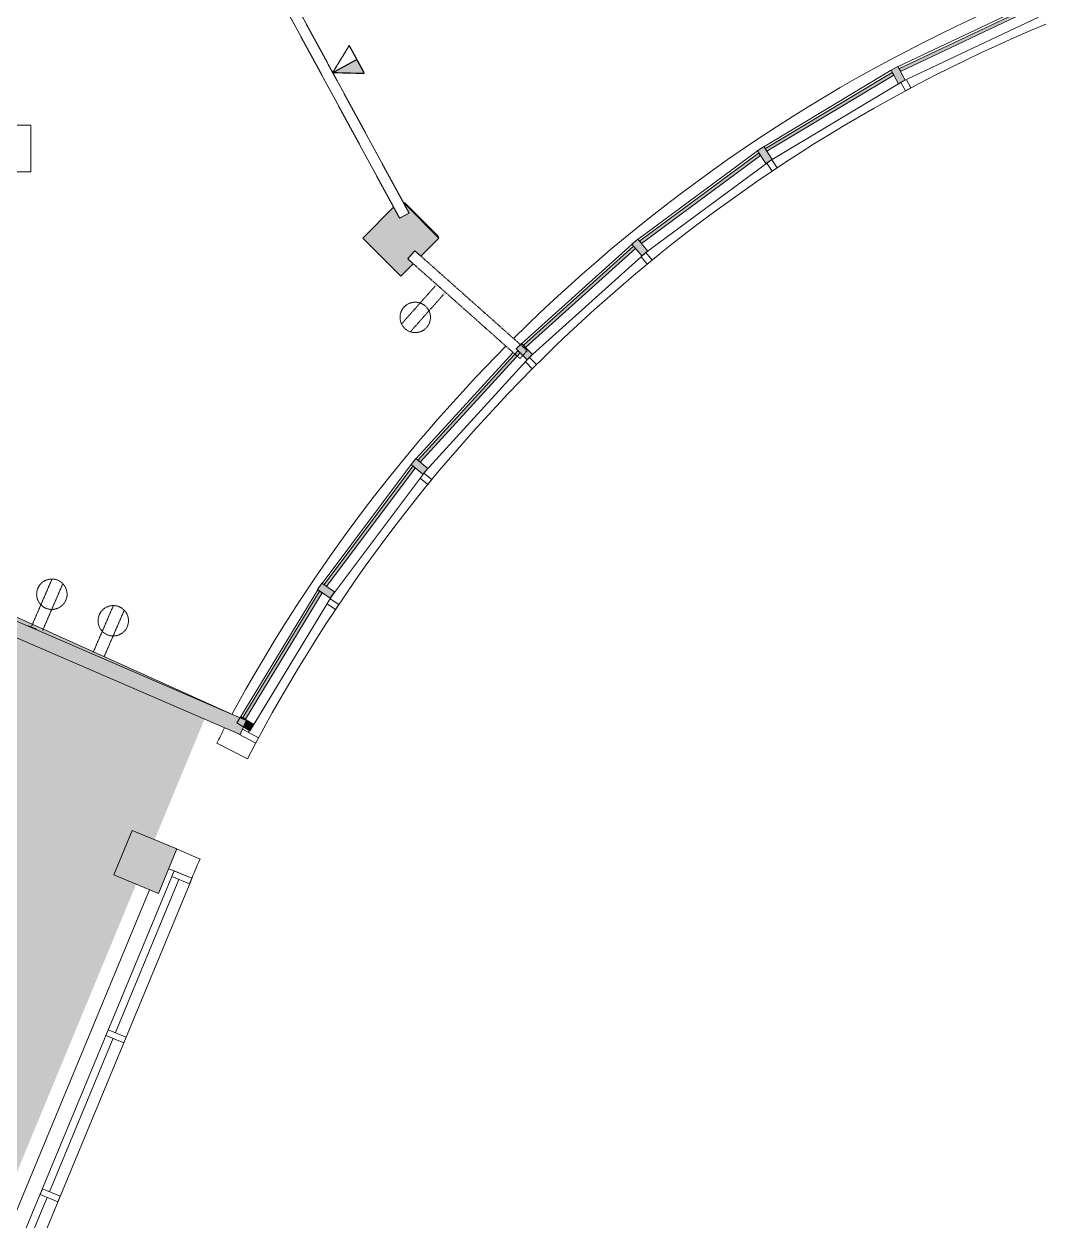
# Model space of a CAD drawing. Header units: inches. Extents: x 488 to 2071, y 800 to 2512.
# Drawn here: x 1425 to 1757.2, y 799.9 to 1191.3 of the extents above; entities that cross this region are included whole.
import ezdxf

# ---------------------------------------------------------------- set-up
doc = ezdxf.new("R2010")
doc.units = ezdxf.units.IN
doc.header["$MEASUREMENT"] = 0
doc.linetypes.add('Demolished', pattern=[0.1875, 0.125, -0.0625])
for name, color, linetype, lineweight in [('A-ANNO-KEYN', 231, 'Continuous', 9), ('A-ANNO-NOTE', 131, 'Demolished', 9), ('A-DETL-GENF', 92, 'Continuous', 9), ('A-Flor-Shel-Tptn', 8, 'Continuous', 9), ('A-GLAZ-CURT', 52, 'Continuous', 13), ('A-GLAZ-CWMG', 51, 'Continuous', 13), ('A-Glaz-Shel', 8, 'Continuous', 9), ('A-Glaz-Shel-Sill', 8, 'Continuous', 9), ('A-WALL', 113, 'Demolished', 9), ('A-WALL-PATT', 111, 'Continuous', 13), ('A-Wall-Shel', 8, 'Continuous', 9), ('A-Wall-Shel-Fill', 8, 'Continuous', 9), ('E-ELEC-FIXT', 91, 'Demolished', 9), ('I-WALL', 2, 'Demolished', 9), ('S-Cols', 8, 'Continuous', 9), ('S-Cols-Fill', 8, 'Continuous', 9)]:
    doc.layers.add(name, color=color, linetype=linetype, lineweight=lineweight)

# ---------------------------------------------------------------- blocks, each defined once
blk = doc.blocks.new('Revit Link EDITED_dwg_MUL1-V1-Level 1 DEMOLITION')
at = {"layer": 'A-Glaz-Shel', "color": 7, "flags": 128}
blk.add_lwpolyline([(-1, 0), (-1, 6.25), (1, 6.25), (1, 0)], close=True, dxfattribs=at)
blk = doc.blocks.new('Revit Link EDITED_dwg_MUL6-5488115-Level 1 DEMOLITION')
at = {"layer": 'A-Glaz-Shel', "color": 7, "flags": 128}
for points in [[(223, 0), (223, 6.25), (225, 6.25), (225, 0)], [(279, 0), (279, 6.25), (281, 6.25), (281, 0)]]:
    blk.add_lwpolyline(points, close=True, dxfattribs=at)
blk = doc.blocks.new('Revit Link EDITED_dwg_MUL1-V9-Level 1 DEMOLITION')
at = {"layer": 'A-Glaz-Shel', "color": 7, "flags": 128}
blk.add_lwpolyline([(-1, 3.04), (-1, 6.25), (1, 6.25), (1, 2.95)], dxfattribs=at)
blk = doc.blocks.new('Revit Link EDITED_dwg_MUL1-V10-Level 1 DEMOLITION')
at = {"layer": 'A-Glaz-Shel', "color": 7, "flags": 128}
blk.add_lwpolyline([(-1, 2.97), (-1, 6.25), (1, 6.25), (1, 2.89)], dxfattribs=at)
blk = doc.blocks.new('Revit Link EDITED_dwg_MUL1-V11-Level 1 DEMOLITION')
at = {"layer": 'A-Glaz-Shel', "color": 7, "flags": 128}
blk.add_lwpolyline([(-1, 3.09), (-1, 6.25), (1, 6.25), (1, 2.99)], dxfattribs=at)
blk = doc.blocks.new('Revit Link EDITED_dwg_MUL1-V12-Level 1 DEMOLITION')
at = {"layer": 'A-Glaz-Shel', "color": 7, "flags": 128}
blk.add_lwpolyline([(-1, 3.14), (-1, 6.25), (1, 6.25), (1, 3.14)], dxfattribs=at)
blk = doc.blocks.new('Revit Link EDITED_dwg_MUL1-V13-Level 1 DEMOLITION')
at = {"layer": 'A-Glaz-Shel', "color": 7, "flags": 128}
blk.add_lwpolyline([(-1, 3.12), (-1, 6.25), (1, 6.25), (1, 3.07)], dxfattribs=at)
blk = doc.blocks.new('Revit Link EDITED_dwg_MUL1-V14-Level 1 DEMOLITION')
at = {"layer": 'A-Glaz-Shel', "color": 7, "flags": 128}
blk.add_lwpolyline([(-1, 3.14), (-1, 6.25), (1, 6.25), (1, 3.2)], dxfattribs=at)
blk = doc.blocks.new('Revit Link EDITED_dwg_MUL1-V15-Level 1 DEMOLITION')
at = {"layer": 'A-Glaz-Shel', "color": 7, "flags": 128}
blk.add_lwpolyline([(-1, 0), (-1, 6.25), (1, 6.25), (1, 0.28)], dxfattribs=at)
blk = doc.blocks.new('Revit Link EDITED_dwg-5488103-Level 1 DEMOLITION')
at = {"layer": 'A-Wall-Shel-Fill'}
h = blk.add_hatch(color=7, dxfattribs=at)
h.paths.add_polyline_path([(1495.18, 965.76), (1495.19, 965.78), (1305.88, 1051.06), (1303.37, 1052.1), (1302.12, 1049.22), (1340.5, 1032.63), (1339.54, 1030.42), (1376.02, 1013.99), (1377.21, 1016.76), (1426.4, 995.49), (1426.48, 995.66), (1429, 994.57), (1428.93, 994.4), (1494.82, 965.91)], flags=0)
h.paths.add_polyline_path([(1298.91, 1050.61), (1300.14, 1053.44), (1234.95, 1080.44), (1234.18, 1078.59), (1293.44, 1052.97)], flags=0)
at = {"layer": 'S-Cols-Fill'}
for points in [[(1559.56, 1122.01), (1559.73, 1122.19), (1548.62, 1133.26), (1548.46, 1133.11), (1557.02, 1124.55)], [(1468.68, 908.67), (1474.69, 923.16), (1460.19, 929.16), (1454.19, 914.67), (1461.44, 911.67)]]:
    blk.add_hatch(color=7, dxfattribs=at).paths.add_polyline_path(points, flags=0)
at = {"layer": 'A-Glaz-Shel', "color": 7}
for p, q in [((1498.25, 961.59), (1497.96, 961.05)), ((1473.01, 914.14), (1425.71, 799.94)), ((1475.32, 913.18), (1454.71, 863.41)), ((1453.94, 861.57), (1433.28, 811.68)), ((1432.51, 809.83), (1428.41, 799.94))]:
    blk.add_line(p, q, dxfattribs=at)
at = {"layer": 'A-Glaz-Shel-Sill', "color": 7}
for p, q in [((1497.64, 952.39), (1487.64, 957.56)), ((1471.88, 924.32), (1482.21, 919.86)), ((1472.02, 916.71), (1479.55, 913.59)), ((1479.17, 912.67), (1432.47, 799.94)), ((1465.83, 909.85), (1420.3, 799.94))]:
    blk.add_line(p, q, dxfattribs=at)
for centre, radius, start, end in [((1955.43, 715.4), 526.75, 113.5647, 134.8165), ((1955.44, 715.39), 515.51, 112.6116, 152.63), ((1955.43, 715.4), 526.75, 135.1979, 151.4822), ((1955.43, 715.4), 526.75, 152.0282, 152.6301), ((1955.43, 715.4), 515.5, 156.6322, 157.5)]:
    blk.add_arc(centre, radius, start, end, dxfattribs=at)
at = {"layer": 'A-Wall-Shel', "color": 7, "flags": 128}
blk.add_lwpolyline([(1495.19, 965.78), (1305.88, 1051.06), (1303.37, 1052.1)], dxfattribs=at)
at = {"layer": 'A-Wall-Shel-Fill', "color": 7}
blk.add_line((1559.56, 1122.01), (1559.73, 1122.19), dxfattribs=at)
at = {"layer": 'A-Wall-Shel-Fill', "color": 7, "flags": 128}
blk.add_lwpolyline([(1559.16, 1122.76), (1559.73, 1122.19), (1559.56, 1122.01)], dxfattribs=at)
at = {"layer": 'S-Cols', "color": 7, "flags": 128}
blk.add_lwpolyline([(1559.56, 1122.01), (1559.73, 1122.19), (1548.64, 1133.28), (1548.46, 1133.11)], dxfattribs=at)
blk.add_lwpolyline([(1468.68, 908.67), (1474.69, 923.16), (1460.19, 929.16), (1454.19, 914.67)], close=True, dxfattribs=at)
at = {"extrusion": (0, 0, -1)}
for name, p, zscale, rotation in [('Revit Link EDITED_dwg_MUL1-V14-Level 1 DEMOLITION', (-1709.48, 1175.54), -1, 151.8749999999948), ('Revit Link EDITED_dwg_MUL1-V12-Level 1 DEMOLITION', (-1665.56, 1149.21), -0.9999999999999999, 146.2500000000068), ('Revit Link EDITED_dwg_MUL1-V13-Level 1 DEMOLITION', (-1624.43, 1118.71), -1, 140.6250000000082), ('Revit Link EDITED_dwg_MUL1-V11-Level 1 DEMOLITION', (-1586.5, 1084.33), -1, 135), ('Revit Link EDITED_dwg_MUL1-V9-Level 1 DEMOLITION', (-1552.11, 1046.39), -1, 129.375000000002), ('Revit Link EDITED_dwg_MUL1-V10-Level 1 DEMOLITION', (-1521.61, 1005.26), -0.9999999999999999, 123.7499999999823), ('Revit Link EDITED_dwg_MUL1-V15-Level 1 DEMOLITION', (-1495.29, 961.35), -1, 118.1250000000053), ('Revit Link EDITED_dwg_MUL1-V1-Level 1 DEMOLITION', (-1473.39, 915.06), -1, 112.5000000000203), ('Revit Link EDITED_dwg_MUL6-5488115-Level 1 DEMOLITION', (-1344.86, 604.76), -1, 112.5000000000203)]:
    blk.add_blockref(name, p, dxfattribs=dict(at, zscale=zscale, rotation=rotation))
blk = doc.blocks.new('PS - Power Device _Wall Base_ - Duplex-4862727-Level 1 DEMOLITION')
at = {"layer": 'E-ELEC-FIXT', "color": 7}
for p, q in [((1426.48, 995.66), (1426.4, 995.49)), ((1426.48, 995.66), (1429, 994.57)), ((1428.93, 994.4), (1429, 994.57))]:
    blk.add_line(p, q, dxfattribs=at)
blk = doc.blocks.new('System Panel - Glazed-5309337-Level 1 DEMOLITION')
at = {"layer": 'A-GLAZ-CURT', "lineweight": 9}
blk.add_hatch(color=7, dxfattribs=at).paths.add_polyline_path([(-24.03, 0.75), (24.03, 0.75), (24.03, 1.75), (-24.03, 1.75)], flags=0)
at = {"layer": 'A-GLAZ-CURT', "color": 55, "lineweight": 20}
for p, q in [((24.03, 1.75), (-24.03, 1.75)), ((-24.03, 1.75), (-24.03, 0.75)), ((-24.03, 0.75), (24.03, 0.75)), ((24.03, 0.75), (24.03, 1.75))]:
    blk.add_line(p, q, dxfattribs=at)
blk = doc.blocks.new('System Panel - Glazed-5309338-Level 1 DEMOLITION')
at = {"layer": 'A-GLAZ-CURT', "lineweight": 9}
blk.add_hatch(color=7, dxfattribs=at).paths.add_polyline_path([(-24.03, 0.75), (24.03, 0.75), (24.03, 1.75), (-24.03, 1.75)], flags=0)
at = {"layer": 'A-GLAZ-CURT', "color": 55, "lineweight": 20}
for p, q in [((24.03, 1.75), (-24.03, 1.75)), ((-24.03, 1.75), (-24.03, 0.75)), ((-24.03, 0.75), (24.03, 0.75)), ((24.03, 0.75), (24.03, 1.75))]:
    blk.add_line(p, q, dxfattribs=at)
blk = doc.blocks.new('Rectangular Mullion - 2_5_ x 5_ rectangular-5309354-Level 1 DEMOLITION')
at = {"layer": 'A-GLAZ-CWMG', "lineweight": 9}
for p, q in [((1520.47, 1007.38), (1495.46, 966.21)), ((1525.3, 1005.7), (1499.73, 963.62))]:
    blk.add_line(p, q, dxfattribs=at)
blk = doc.blocks.new('Rectangular Mullion - 2_5_ x 5_ rectangular-5309350-Level 1 DEMOLITION')
at = {"layer": 'A-GLAZ-CWMG', "lineweight": 9}
blk.add_hatch(color=7, dxfattribs=at).paths.add_polyline_path([(0, 2.5), (-2.5, 2.5), (-2.5, -2.5), (-1.96, -2.5), (-2.26, -0.31), (0, 0), (0, 1.18)], flags=0)
at = {"layer": 'A-GLAZ-CWMG', "color": 55, "lineweight": 20}
for p, q in [((0, 2.5), (-2.5, 2.5)), ((-2.5, 2.5), (-2.5, -2.5)), ((0, -2.5), (0, 2.5)), ((-2.5, -2.5), (0, -2.5))]:
    blk.add_line(p, q, dxfattribs=at)
blk = doc.blocks.new('Rectangular Mullion - 2_5_ x 5_ rectangular-5309352-Level 1 DEMOLITION')
at = {"layer": 'A-GLAZ-CWMG', "lineweight": 9}
blk.add_hatch(color=7, dxfattribs=at).paths.add_polyline_path([(-1.25, 2.5), (1.25, 2.5), (1.25, -2.5), (-1.25, -2.5), (-1.25, 0.56)], flags=0)
at = {"layer": 'A-GLAZ-CWMG', "color": 55, "lineweight": 20}
for p, q in [((-1.25, 2.5), (1.25, 2.5)), ((-1.25, -2.5), (-1.25, 2.5)), ((1.25, 2.5), (1.25, -2.5)), ((1.25, -2.5), (-1.25, -2.5))]:
    blk.add_line(p, q, dxfattribs=at)
blk = doc.blocks.new('Rectangular Mullion - 2_5_ x 5_ rectangular-5309355-Level 1 DEMOLITION')
at = {"layer": 'A-GLAZ-CWMG', "lineweight": 9}
for p, q in [((1550.86, 1048.07), (1521.87, 1009.45)), ((1555.5, 1045.93), (1525.23, 1005.6))]:
    blk.add_line(p, q, dxfattribs=at)
blk = doc.blocks.new('Rectangular Mullion - 2_5_ x 5_ rectangular-V32-Level 1 DEMOLITION')
at = {"layer": 'A-GLAZ-CWMG', "lineweight": 9}
for p, q in [((1584, 1084.5), (1552.46, 1050)), ((1589.45, 1083.06), (1555.43, 1045.84))]:
    blk.add_line(p, q, dxfattribs=at)
blk = doc.blocks.new('Rectangular Mullion - 2_5_ x 5_ rectangular-5309356-Level 1 DEMOLITION')
at = {"layer": 'A-GLAZ-CWMG', "lineweight": 9}
for p, q in [((1746.19, 1194.97), (1709.14, 1177.43)), ((1754.82, 1193.53), (1710.32, 1172.45))]:
    blk.add_line(p, q, dxfattribs=at)
blk = doc.blocks.new('Keynote Tag - Keynote Number - Boxed-135510-Level 1 DEMOLITION')
at = {"layer": 'A-ANNO-KEYN'}
for p, q in [((-0.125, -0.0792), (-0.125, 0.0781)), ((-0.125, 0.0781), (0.125, 0.0781)), ((0.125, 0.0781), (0.125, -0.0792)), ((-0.125, -0.0792), (0.125, -0.0792))]:
    blk.add_line(p, q, dxfattribs=at)

msp = doc.modelspace()

# ---------------------------------------------------------------- hatches: boundary and pattern name
at = {"layer": 'A-ANNO-NOTE'}
msp.add_hatch(color=7, dxfattribs=at).paths.add_polyline_path([(1535.62, 1175.19), (1533.15, 1179.72), (1525.31, 1175.45)], flags=0)
at = {"layer": 'A-DETL-GENF'}
h = msp.add_hatch(color=9, dxfattribs=at)
h.paths.add_polyline_path([(830.47, 799.94), (1415.16, 799.94), (1461.44, 911.67), (1454.19, 914.67), (1460.19, 929.16), (1467.44, 926.16), (1483.65, 965.29), (1375.23, 1012.17), (1376.02, 1013.99), (1354.17, 1023.83), (1339.44, 1030.19), (1338.51, 1028.04), (1114.81, 1124.75), (1093.18, 1072.51), (1093.12, 1072.51), (1093.09, 1072.46), (997, 1112.26), (954.85, 1010.5), (954.06, 1010.84), (953.51, 1009.5), (920.23, 1023.28), (831.49, 809.04), (756.81, 839.97), (759.15, 845.61), (547.33, 933.35), (585.4, 1025.28), (752.68, 955.99), (848.55, 1187.43), (864.26, 1180.91), (870.06, 1194.9), (874.34, 1193.12), (905.88, 1265.96), (939.16, 1252.24), (939.58, 1253.23), (905.48, 1267.36), (888.45, 1226.24), (883.83, 1228.16), (902.78, 1273.89), (941.49, 1257.87), (943.66, 1263.09), (943.83, 1263.02), (958.13, 1296.06), (957.43, 1296.35), (996.19, 1389.93), (798.84, 1471.7), (838.32, 1567.02), (675.55, 1959.92), (630.52, 1928.39), (509.26, 1978.61), (488.05, 1927.42), (488.05, 799.94), (828.66, 799.94)], flags=0)
h.paths.add_polyline_path([(776.32, 846.05), (776.32, 846.05), (774.9, 846.64)], flags=0)
h.paths.add_polyline_path([(771.7, 847.96), (773.87, 853.2), (778.49, 851.28), (792.27, 884.54), (787.64, 886.46), (791.76, 896.39), (782.02, 900.42), (885.31, 1149.79), (845.1, 1166.44), (737.24, 906.04), (608.76, 959.26), (610.61, 963.74), (734.62, 912.38), (750.86, 951.6), (588.29, 1018.94), (553.94, 936.02), (761.06, 850.23), (761.82, 852.06), (771.32, 848.12)], flags=0)
h.paths.add_polyline_path([(793.67, 901.01), (895.06, 1145.78), (889.96, 1147.88), (788.57, 903.12), (792.27, 901.59)], flags=0)
h.paths.add_polyline_path([(1208.68, 1017.04), (1194.19, 1023.04), (1200.19, 1037.54), (1214.69, 1031.54), (1213.24, 1028.04)], flags=0)
h.paths.add_polyline_path([(1090.45, 1079.14), (1112.07, 1131.34), (1230.33, 1082.36), (1281.61, 1206.16), (1128.37, 1269.63), (1102.35, 1206.86), (1094.97, 1209.92), (1123.94, 1280.18), (1040.89, 1314.58), (990.18, 1192.17), (1069.67, 1159.21), (1060.48, 1137.02), (1055.86, 1138.93), (1063.1, 1156.5), (988.25, 1187.5), (980.98, 1169.95), (980.1, 1170.31), (966.38, 1137.03), (967.2, 1136.69), (964.91, 1131.14), (1039.78, 1100.13), (1042.08, 1105.67), (1046.7, 1103.76), (1044.4, 1098.22), (1088.56, 1079.93)], flags=0)
h.paths.add_polyline_path([(887.16, 1154.26), (891.3, 1164.3), (851.25, 1180.89), (847.09, 1170.85), (885.31, 1155.02)], flags=0)
h.paths.add_polyline_path([(904.36, 1164.29), (905.85, 1167.9), (870.61, 1183.16), (868.88, 1179), (904.34, 1164.3)], flags=0)
h.paths.add_polyline_path([(1283.14, 1209.85), (1287.81, 1221.14), (1134.66, 1284.58), (1129.99, 1273.29), (1283, 1209.91)], flags=0)
h.paths.add_polyline_path([(1289.34, 1224.83), (1290.07, 1226.59), (1331.78, 1327.29), (1321.78, 1337.25), (1309.06, 1349.25), (1221.09, 1385.7), (1246.73, 1447.6), (1198.68, 1467.46), (1196.39, 1461.95), (1191.73, 1463.89), (1193.99, 1469.44), (1118.06, 1500.89), (1115.77, 1495.35), (1114.37, 1495.93), (1100.65, 1462.65), (1101.99, 1462.09), (1095.1, 1445.46), (1171.08, 1414.03), (1177.95, 1430.63), (1182.62, 1428.69), (1173.78, 1407.4), (1093.17, 1440.79), (1042.46, 1318.38), (1081.48, 1302.23), (1125.55, 1284.06), (1154.48, 1354.23), (1162.11, 1351.08), (1136.1, 1288.31), (1287.81, 1225.47)], flags=0)
h.paths.add_polyline_path([(589.16, 1272.98), (574.66, 1278.98), (580.66, 1293.48), (595.16, 1287.48)], flags=0)
h.paths.add_polyline_path([(1338.28, 1342.98), (1375.21, 1432.15), (1292.74, 1466.31), (1291.68, 1465.88), (1291.54, 1466.2), (1289.55, 1465.37), (1287.64, 1469.99), (1294.3, 1472.75), (1263.3, 1547.54), (1207.64, 1524.53), (1195.14, 1554.67), (1168.82, 1543.77), (1168.46, 1544.64), (1135.2, 1530.87), (1135.56, 1529.99), (1128.98, 1527.25), (1120, 1505.56), (1246.75, 1453.06), (1254.38, 1456.21), (1256.29, 1451.59), (1254.59, 1450.89), (1254.72, 1450.57), (1253.1, 1449.9), (1234.13, 1404.09), (1257.45, 1394.41), (1250.97, 1378.72), (1331.47, 1345.38), (1333.68, 1347.58), (1338.13, 1343.13)], flags=0)
h.paths.add_polyline_path([(1246.34, 1380.64), (1250.93, 1391.72), (1232.21, 1399.47), (1227.64, 1388.39), (1238.78, 1383.77)], flags=0)
h.paths.add_polyline_path([(717.73, 1583.41), (703.24, 1589.41), (709.24, 1603.9), (723.74, 1597.9)], flags=0)
at = {"layer": 'A-WALL', "linetype": 'Continuous'}
msp.add_hatch(color=250, dxfattribs=at).paths.add_polyline_path([(1547.48, 1109.34), (1551.52, 1113.38), (1549.72, 1114.99), (1552.04, 1117.6), (1554, 1115.86), (1559.85, 1121.72), (1548.31, 1133.26), (1550.17, 1129.83), (1547.1, 1128.16), (1545.14, 1131.76), (1535.11, 1121.72), (1545.73, 1111.1)], flags=0)
at = {"layer": 'A-WALL-PATT', "lineweight": 9}
h = msp.add_hatch(color=7, dxfattribs=at)
h.paths.add_polyline_path([(1495.22, 960.29), (1497.2, 964.88), (1377.21, 1016.76), (1375.23, 1012.17), (1494.82, 960.46)], flags=0)
h.paths.add_polyline_path([(1338.51, 1028.04), (1340.5, 1032.63), (1112.12, 1131.32), (1110.22, 1126.74), (1338.34, 1028.11)], flags=0)

# ---------------------------------------------------------------- linework, layer by layer
at = {"layer": 'A-ANNO-NOTE', "color": 7}
for p, q in [((1517.71, 1189.58), (1514.84, 1194.85)), ((1525.31, 1175.45), (1530.69, 1184.25)), ((1525.35, 1175.52), (1530.73, 1184.31)), ((1530.69, 1184.25), (1535.62, 1175.19)), ((1530.73, 1184.31), (1535.66, 1175.25)), ((1526.78, 1172.88), (1523.91, 1178.15)), ((1533.15, 1179.72), (1525.31, 1175.45)), ((1535.62, 1175.19), (1533.15, 1179.72)), ((1525.31, 1175.45), (1535.62, 1175.19)), ((1525.31, 1175.45), (1535.62, 1175.19)), ((1525.35, 1175.52), (1535.66, 1175.25)), ((1558.69, 1106.13), (1547.71, 1093.78)), ((1561.56, 1103.58), (1550.58, 1091.23)), ((1561.56, 1103.58), (1550.58, 1091.23)), ((1427.53, 995.71), (1434.09, 1010.88)), ((1427.53, 995.71), (1434.09, 1010.88)), ((1431.05, 994.19), (1437.61, 1009.36)), ((1447.49, 987.08), (1454.05, 1002.25)), ((1447.49, 987.08), (1454.05, 1002.25)), ((1451.01, 985.56), (1457.57, 1000.73))]:
    msp.add_line(p, q, dxfattribs=at)
for centre in [(1552.18, 1095.92), (1434.04, 1005.93), (1454, 997.3)]:
    msp.add_circle(centre, 4.95, dxfattribs=at)
at = {"layer": 'A-WALL', "color": 55, "linetype": 'Continuous', "lineweight": 20}
for p, q in [((1545.14, 1131.76), (1535.11, 1121.72)), ((1559.85, 1121.72), (1548.31, 1133.26)), ((1535.11, 1121.72), (1547.48, 1109.34)), ((1554, 1115.86), (1559.85, 1121.72)), ((1547.48, 1109.34), (1551.52, 1113.38))]:
    msp.add_line(p, q, dxfattribs=at)
at = {"layer": 'A-WALL', "linetype": 'Continuous'}
for p, q in [((1547.1, 1128.16), (1545.14, 1131.76)), ((1548.31, 1133.26), (1550.17, 1129.83)), ((1550.17, 1129.83), (1547.1, 1128.16)), ((1549.72, 1114.99), (1552.04, 1117.6)), ((1552.04, 1117.6), (1554, 1115.86)), ((1551.52, 1113.38), (1549.72, 1114.99))]:
    msp.add_line(p, q, dxfattribs=at)
at = {"layer": 'I-WALL', "color": 250, "lineweight": 20}
for p, q in [((1461.54, 1285.61), (1545.14, 1131.76)), ((1548.31, 1133.26), (1466.46, 1283.88)), ((1588.57, 1085.13), (1554, 1115.86)), ((1551.52, 1113.38), (1586.24, 1082.51)), ((1586.24, 1082.51), (1588.57, 1085.13))]:
    msp.add_line(p, q, dxfattribs=at)
at = {"layer": 'I-WALL', "color": 7}
for p, q in [((1545.14, 1131.76), (1547.1, 1128.16)), ((1550.17, 1129.83), (1548.31, 1133.26)), ((1547.1, 1128.16), (1550.17, 1129.83)), ((1552.04, 1117.6), (1549.72, 1114.99)), ((1554, 1115.86), (1552.04, 1117.6)), ((1549.72, 1114.99), (1551.52, 1113.38))]:
    msp.add_line(p, q, dxfattribs=at)
at = {"layer": 'I-WALL', "color": 55, "linetype": 'Continuous', "lineweight": 20}
for p, q in [((1497.2, 964.88), (1377.21, 1016.76)), ((1375.23, 1012.17), (1495.22, 960.29)), ((1495.22, 960.29), (1497.2, 964.88))]:
    msp.add_line(p, q, dxfattribs=at)

# ---------------------------------------------------------------- block references
at = {"layer": 'A-ANNO-KEYN', "xscale": 95.99999999999994, "yscale": 95.99999999999994, "zscale": 95.99999999999994}
msp.add_blockref('Keynote Tag - Keynote Number - Boxed-135510-Level 1 DEMOLITION', (1415.16, 1150.88), dxfattribs=at)
at = {"layer": 'A-Flor-Shel-Tptn', "color": 7}
msp.add_blockref('Revit Link EDITED_dwg-5488103-Level 1 DEMOLITION', (0, 0), dxfattribs=at)
at = {"layer": 'A-GLAZ-CURT', "lineweight": 9}
for name, p, rotation in [('System Panel - Glazed-5309337-Level 1 DEMOLITION', (1732.04, 1185.5), 25.33864241505247), ('System Panel - Glazed-5309338-Level 1 DEMOLITION', (1687.52, 1161.69), 30.94737412604792), ('System Panel - Glazed-5309338-Level 1 DEMOLITION', (1645.52, 1133.66), 36.48755271793333), ('System Panel - Glazed-5309338-Level 1 DEMOLITION', (1606.42, 1101.71), 42.02773130981821), ('System Panel - Glazed-5309338-Level 1 DEMOLITION', (1570.59, 1066.13), 47.56790990170371), ('System Panel - Glazed-5309338-Level 1 DEMOLITION', (1538.37, 1027.26), 53.10808849358863), ('System Panel - Glazed-5309337-Level 1 DEMOLITION', (1510.07, 985.45), 58.71682020458391)]:
    msp.add_blockref(name, p, dxfattribs=dict(at, rotation=rotation))
at = {"layer": 'A-GLAZ-CWMG', "lineweight": 9}
for name in ['Rectangular Mullion - 2_5_ x 5_ rectangular-5309356-Level 1 DEMOLITION', 'Rectangular Mullion - 2_5_ x 5_ rectangular-V32-Level 1 DEMOLITION', 'Rectangular Mullion - 2_5_ x 5_ rectangular-5309355-Level 1 DEMOLITION', 'Rectangular Mullion - 2_5_ x 5_ rectangular-5309354-Level 1 DEMOLITION']:
    msp.add_blockref(name, (0, 0), dxfattribs=at)
for name, p, rotation in [('Rectangular Mullion - 2_5_ x 5_ rectangular-5309355-Level 1 DEMOLITION', (-124.7, 790.59), 337.8392856324593), ('Rectangular Mullion - 2_5_ x 5_ rectangular-5309355-Level 1 DEMOLITION', (-122.41, 589.34), 343.3794642243447), ('Rectangular Mullion - 2_5_ x 5_ rectangular-5309355-Level 1 DEMOLITION', (-100.69, 389.25), 348.9196428162296), ('Rectangular Mullion - 2_5_ x 5_ rectangular-5309350-Level 1 DEMOLITION', (1496.3, 962.78), 238.7168202045839)]:
    msp.add_blockref(name, p, dxfattribs=dict(at, rotation=rotation))
at = {"layer": 'A-GLAZ-CWMG', "lineweight": 9, "extrusion": (0, 0, -1)}
for p, rotation in [((-1709.19, 1174.69), 151.8227151698946), ((-1665.84, 1148.69), 146.2825365780094), ((-1625.2, 1118.63), 140.7423579861242), ((-1587.65, 1084.79), 135.2021793942391), ((-1553.54, 1047.48), 129.6620008023539), ((-1523.19, 1007.05), 124.1218222104687)]:
    msp.add_blockref('Rectangular Mullion - 2_5_ x 5_ rectangular-5309352-Level 1 DEMOLITION', p, dxfattribs=dict(at, rotation=rotation))
at = {"layer": 'E-ELEC-FIXT', "color": 7}
msp.add_blockref('PS - Power Device _Wall Base_ - Duplex-4862727-Level 1 DEMOLITION', (0, 0), dxfattribs=at)

doc.saveas('drawing.dxf')
